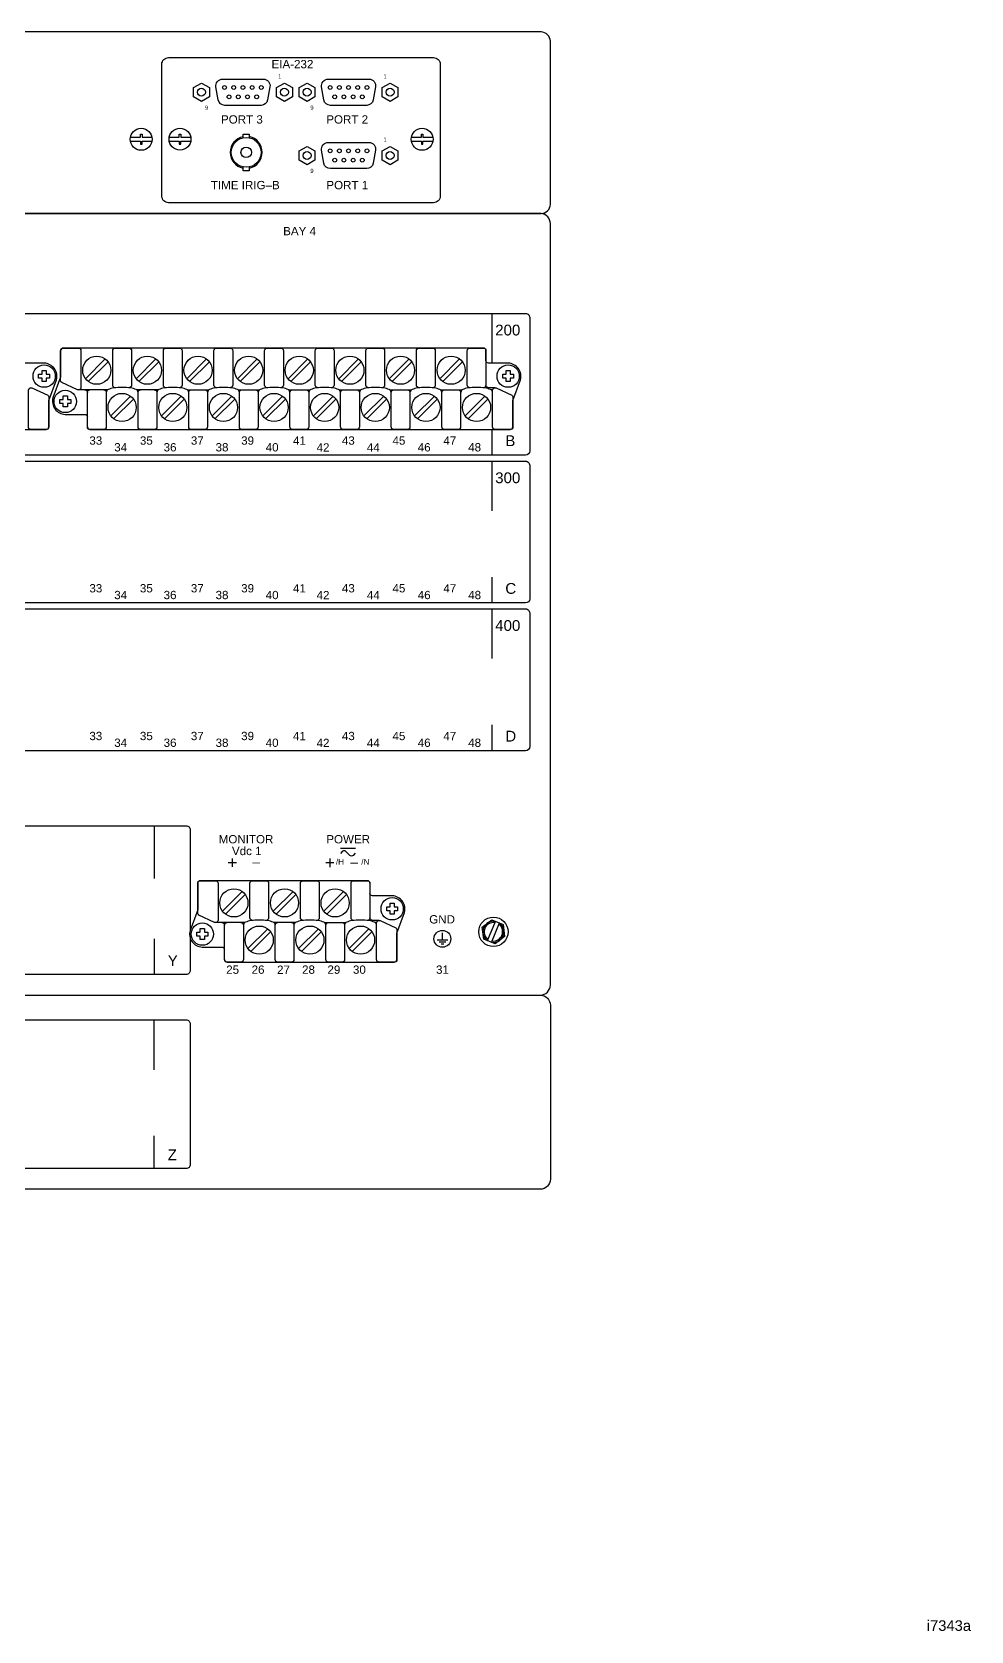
# Model space of a CAD drawing. Header units: inches. Extents: x 0.5 to 47.5, y 0.5 to 35.3.
# Drawn here: x 36.37 to 47.5, y 0.5 to 19.44 of the extents above; entities that cross this region are included whole.
import ezdxf
from ezdxf.enums import TextEntityAlignment as Align

# ---------------------------------------------------------------- set-up
doc = ezdxf.new("R2010")
doc.units = ezdxf.units.IN
doc.header["$MEASUREMENT"] = 0
doc.layers.add('7.0_____[DWG]', color=7, linetype='Continuous')
doc.styles.add('Arial', font='arial.ttf')

msp = doc.modelspace()

# ---------------------------------------------------------------- linework, layer by layer
at = {"layer": '7.0_____[DWG]'}
for points in [[(42.404, 19.441), (25.374, 19.441, 0.414214), (25.264, 19.331), (25.264, 17.401, 0.414214), (25.374, 17.291), (42.404, 17.291, 0.414214), (42.514, 17.401), (42.514, 19.331, 0.414214), (42.404, 19.441)], [(38.871, 18.2, 0.815611), (38.871, 17.829)], [(38.946, 17.829, 0.820361), (38.946, 18.201)], [(31.527, 14.762, 0.414213), (31.557, 14.732), (36.539, 14.732, 0.414214), (36.569, 14.762), (36.569, 15.075), (36.66, 15.32, 0.480048), (36.515, 15.518), (36.28, 15.518, -0.414214), (36.25, 15.548), (36.25, 15.666, 0.414212), (36.22, 15.696), (36.22, 15.696), (31.239, 15.696, 0.414215), (31.209, 15.666), (31.209, 15.353), (31.118, 15.108, 0.47859), (31.263, 14.91), (31.497, 14.91, -0.414214), (31.527, 14.88)], [(37.027, 14.762, 0.414213), (37.057, 14.732), (42.039, 14.732, 0.414214), (42.069, 14.762), (42.069, 15.075), (42.16, 15.32, 0.480048), (42.015, 15.518), (41.78, 15.518, -0.414214), (41.75, 15.548), (41.75, 15.666, 0.414212), (41.72, 15.696), (41.72, 15.696), (36.739, 15.696, 0.414215), (36.709, 15.666), (36.709, 15.353), (36.618, 15.108, 0.47859), (36.763, 14.91), (36.997, 14.91, -0.414214), (37.027, 14.88)], [(37.266, 15.201), (36.908, 15.201), (36.722, 15.29, -0.241986), (36.709, 15.31), (36.709, 15.666, -0.422157), (36.736, 15.696), (36.92, 15.696, -0.414214), (36.95, 15.666), (36.95, 15.229, -0.390527), (36.92, 15.201)], [(37.365, 15.227), (37.357, 15.227, -0.414214), (37.327, 15.257), (37.327, 15.666, -0.414214), (37.357, 15.696), (37.52, 15.696, -0.414214), (37.55, 15.666), (37.55, 15.257, -0.414214), (37.52, 15.227), (37.513, 15.227)], [(37.965, 15.227), (37.957, 15.227, -0.414214), (37.927, 15.257), (37.927, 15.666, -0.414214), (37.957, 15.696), (38.12, 15.696, -0.414214), (38.15, 15.666), (38.15, 15.257, -0.414214), (38.12, 15.227), (38.113, 15.227)], [(38.565, 15.227), (38.557, 15.227, -0.414214), (38.527, 15.257), (38.527, 15.666, -0.414214), (38.557, 15.696), (38.72, 15.696, -0.414214), (38.75, 15.666), (38.75, 15.257, -0.414214), (38.72, 15.227), (38.714, 15.227)], [(39.165, 15.227), (39.157, 15.227, -0.414214), (39.127, 15.257), (39.127, 15.666, -0.414214), (39.157, 15.696), (39.32, 15.696, -0.414214), (39.35, 15.666), (39.35, 15.257, -0.414214), (39.32, 15.227), (39.314, 15.227)], [(39.765, 15.227), (39.757, 15.227, -0.414214), (39.727, 15.257), (39.727, 15.666, -0.414214), (39.757, 15.696), (39.92, 15.696, -0.414214), (39.95, 15.666), (39.95, 15.257, -0.414214), (39.92, 15.227), (39.914, 15.227)], [(40.365, 15.227), (40.357, 15.227, -0.414214), (40.327, 15.257), (40.327, 15.666, -0.414214), (40.357, 15.696), (40.52, 15.696, -0.414214), (40.55, 15.666), (40.55, 15.257, -0.414214), (40.52, 15.227), (40.514, 15.227)], [(40.965, 15.227), (40.957, 15.227, -0.414214), (40.927, 15.257), (40.927, 15.666, -0.414214), (40.957, 15.696), (41.12, 15.696, -0.414214), (41.15, 15.666), (41.15, 15.257, -0.414214), (41.12, 15.227), (41.114, 15.227)], [(41.565, 15.227), (41.558, 15.227, -0.414214), (41.528, 15.257), (41.528, 15.666, -0.414214), (41.558, 15.696), (41.72, 15.696, -0.414214), (41.75, 15.666), (41.75, 15.257, -0.414214), (41.72, 15.227), (41.714, 15.227)], [(36.997, 15.201, -0.414214), (37.027, 15.171)], [(37.22, 15.201, -0.414214), (37.25, 15.171), (37.25, 14.762, -0.414214), (37.22, 14.732), (37.057, 14.732, -0.414214), (37.027, 14.762), (37.027, 15.171, -0.414214), (37.057, 15.201)], [(37.628, 15.171, 0.191033), (37.619, 15.195, 0.081668), (37.603, 15.205, 0.0591), (37.54, 15.224, 0.034646), (37.438, 15.231, 0.03436), (37.338, 15.224, 0.0591), (37.274, 15.205, 0.081668), (37.258, 15.195, 0.191033), (37.25, 15.171)], [(37.82, 15.201, -0.414214), (37.85, 15.171), (37.85, 14.762, -0.414214), (37.82, 14.732), (37.658, 14.732, -0.414214), (37.628, 14.762), (37.628, 15.171, -0.414214), (37.658, 15.201)], [(38.228, 15.171, 0.191033), (38.22, 15.195, 0.081668), (38.204, 15.205, 0.0591), (38.141, 15.224, 0.034646), (38.039, 15.231, 0.03436), (37.938, 15.224, 0.0591), (37.875, 15.205, 0.081668), (37.859, 15.195, 0.191033), (37.85, 15.171)], [(38.42, 15.201, -0.414214), (38.45, 15.171), (38.45, 14.762, -0.414214), (38.42, 14.732), (38.258, 14.732, -0.414214), (38.228, 14.762), (38.228, 15.171, -0.414214), (38.258, 15.201)], [(38.828, 15.171, 0.191033), (38.82, 15.195, 0.081668), (38.804, 15.205, 0.0591), (38.741, 15.224, 0.034646), (38.639, 15.231, 0.03436), (38.538, 15.224, 0.0591), (38.475, 15.205, 0.081668), (38.459, 15.195, 0.191033), (38.45, 15.171)], [(39.02, 15.201, -0.414214), (39.05, 15.171), (39.05, 14.762, -0.414214), (39.02, 14.732), (38.858, 14.732, -0.414214), (38.828, 14.762), (38.828, 15.171, -0.414214), (38.858, 15.201)], [(39.428, 15.171, 0.191033), (39.42, 15.195, 0.081668), (39.404, 15.205, 0.0591), (39.341, 15.224, 0.034646), (39.239, 15.231, 0.03436), (39.138, 15.224, 0.0591), (39.075, 15.205, 0.081668), (39.059, 15.195, 0.191033), (39.05, 15.171)], [(39.62, 15.201, -0.414214), (39.65, 15.171), (39.65, 14.762, -0.414214), (39.62, 14.732), (39.458, 14.732, -0.414214), (39.428, 14.762), (39.428, 15.171, -0.414214), (39.458, 15.201)], [(40.028, 15.171, 0.191033), (40.02, 15.195, 0.081668), (40.004, 15.205, 0.0591), (39.941, 15.224, 0.034646), (39.839, 15.231, 0.03436), (39.738, 15.224, 0.0591), (39.675, 15.205, 0.081668), (39.659, 15.195, 0.191033), (39.65, 15.171)], [(40.22, 15.201, -0.414214), (40.25, 15.171), (40.25, 14.762, -0.414214), (40.22, 14.732), (40.058, 14.732, -0.414214), (40.028, 14.762), (40.028, 15.171, -0.414214), (40.058, 15.201)], [(40.628, 15.171, 0.191033), (40.62, 15.195, 0.081668), (40.604, 15.205, 0.0591), (40.541, 15.224, 0.034646), (40.439, 15.231, 0.03436), (40.338, 15.224, 0.0591), (40.275, 15.205, 0.081668), (40.259, 15.195, 0.191033), (40.25, 15.171)], [(40.82, 15.201, -0.414214), (40.85, 15.171), (40.85, 14.762, -0.414214), (40.82, 14.732), (40.658, 14.732, -0.414214), (40.628, 14.762), (40.628, 15.171, -0.414214), (40.658, 15.201)], [(41.228, 15.171, 0.191033), (41.22, 15.195, 0.081668), (41.204, 15.205, 0.0591), (41.141, 15.224, 0.034646), (41.039, 15.231, 0.03436), (40.938, 15.224, 0.0591), (40.875, 15.205, 0.081668), (40.859, 15.195, 0.191033), (40.85, 15.171)], [(41.42, 15.201, -0.414214), (41.45, 15.171), (41.45, 14.762, -0.414214), (41.42, 14.732), (41.258, 14.732, -0.414214), (41.228, 14.762), (41.228, 15.171, -0.414214), (41.258, 15.201)], [(41.828, 15.179, 0.127742), (41.82, 15.195, 0.081668), (41.804, 15.205, 0.0591), (41.741, 15.224, 0.034646), (41.639, 15.231, 0.03436), (41.538, 15.224, 0.0591), (41.475, 15.205, 0.081668), (41.459, 15.195, 0.191033), (41.451, 15.171)], [(41.858, 15.227), (41.78, 15.227, -0.414214), (41.75, 15.257)], [(38.246, 8.708), (38.246, 8.326, -0.414214), (38.196, 8.276), (25.554, 8.276, -0.414214), (25.504, 8.326), (25.504, 9.988, -0.414214), (25.554, 10.038), (38.196, 10.038, -0.414214), (38.246, 9.988), (38.246, 8.805)], [(40.202, 9.711), (40.176, 9.685, -0.404962), (40.138, 9.686), (40.09, 9.734), (40.09, 9.734, 0.404962), (40.052, 9.735), (40.026, 9.709)], [(40.375, 9.356, 0.414212), (40.345, 9.386), (38.364, 9.386, 0.414215), (38.334, 9.356), (38.334, 9.043), (38.243, 8.798, 0.47859), (38.388, 8.6), (38.622, 8.6, -0.414214), (38.652, 8.57)], [(38.891, 8.891), (38.533, 8.891), (38.347, 8.98, -0.241986), (38.334, 9), (38.334, 9.356, -0.422157), (38.361, 9.386), (38.545, 9.386, -0.414214), (38.575, 9.356), (38.575, 8.919, -0.390527), (38.545, 8.891)], [(38.99, 8.917), (38.982, 8.917, -0.414214), (38.952, 8.947), (38.952, 9.356, -0.414214), (38.982, 9.386), (39.145, 9.386, -0.414214), (39.175, 9.356), (39.175, 8.947, -0.414214), (39.145, 8.917), (39.138, 8.917)], [(39.59, 8.917), (39.582, 8.917, -0.414214), (39.552, 8.947), (39.552, 9.356, -0.414214), (39.582, 9.386), (39.745, 9.386, -0.414214), (39.775, 9.356), (39.775, 8.947, -0.414214), (39.745, 8.917), (39.739, 8.917)], [(40.19, 8.917), (40.182, 8.917, -0.414214), (40.152, 8.947), (40.152, 9.356, -0.414214), (40.182, 9.386), (40.345, 9.386, -0.414214), (40.375, 9.356), (40.375, 8.947, -0.414214), (40.345, 8.917), (40.339, 8.917)], [(38.652, 8.452, 0.414213), (38.682, 8.422), (40.664, 8.422, 0.414214), (40.694, 8.452), (40.694, 8.765), (40.785, 9.01, 0.480048), (40.64, 9.208), (40.405, 9.208, -0.414214), (40.375, 9.238)], [(39.253, 8.861, 0.191033), (39.244, 8.885, 0.081668), (39.228, 8.895, 0.0591), (39.165, 8.914, 0.034646), (39.063, 8.921, 0.03436), (38.963, 8.914, 0.0591), (38.899, 8.895, 0.081668), (38.883, 8.885, 0.191033), (38.875, 8.861)], [(39.853, 8.861, 0.191033), (39.845, 8.885, 0.081668), (39.829, 8.895, 0.0591), (39.766, 8.914, 0.034646), (39.664, 8.921, 0.03436), (39.563, 8.914, 0.0591), (39.5, 8.895, 0.081668), (39.484, 8.885, 0.191033), (39.475, 8.861)], [(40.453, 8.869, 0.127742), (40.445, 8.885, 0.081668), (40.429, 8.895, 0.0591), (40.366, 8.914, 0.034646), (40.264, 8.921, 0.03436), (40.163, 8.914, 0.0591), (40.1, 8.895, 0.081668), (40.084, 8.885, 0.191033), (40.075, 8.861)], [(40.483, 8.917), (40.405, 8.917, -0.414214), (40.375, 8.947)], [(41.861, 8.904, 0.802175), (41.767, 8.678, 0.802175)], [(38.622, 8.891, -0.414214), (38.652, 8.861)], [(38.845, 8.891, -0.414214), (38.875, 8.861), (38.875, 8.452, -0.414214), (38.845, 8.422), (38.682, 8.422, -0.414214), (38.652, 8.452), (38.652, 8.861, -0.414214), (38.682, 8.891)], [(39.445, 8.891, -0.414214), (39.475, 8.861), (39.475, 8.452, -0.414214), (39.445, 8.422), (39.283, 8.422, -0.414214), (39.253, 8.452), (39.253, 8.861, -0.414214), (39.283, 8.891)], [(40.045, 8.891, -0.414214), (40.075, 8.861), (40.075, 8.452, -0.414214), (40.045, 8.422), (39.883, 8.422, -0.414214), (39.853, 8.452), (39.853, 8.861, -0.414214), (39.883, 8.891)], [(41.855, 8.89, 0.779376), (41.773, 8.693)], [(41.817, 8.658, 0.802179), (41.911, 8.884)], [(41.823, 8.673, 0.776676), (41.905, 8.869)], [(42.395, 8.031, -0.411119), (42.514, 7.911), (42.514, 5.851, -0.414214), (42.394, 5.731), (25.384, 5.731, -0.414215), (25.264, 5.851), (25.264, 7.911, -0.411119), (25.383, 8.031, -18128900.228227)]]:
    msp.add_lwpolyline(points, format="xyb", dxfattribs=at)
for points in [[(37.989, 19.138), (41.129, 19.138, -0.414214), (41.209, 19.058), (41.209, 17.498, -0.414214), (41.129, 17.418), (37.989, 17.418, -0.414214), (37.909, 17.498), (37.909, 19.058, -0.414214)], [(38.628, 18.883), (39.112, 18.883, -0.46318), (39.19, 18.79), (39.162, 18.637, -0.363045), (39.085, 18.572), (38.655, 18.572, -0.360245), (38.577, 18.637), (38.55, 18.79, -0.463312)], [(39.88, 18.883), (40.364, 18.883, -0.46318), (40.442, 18.79), (40.414, 18.637, -0.363045), (40.337, 18.572), (39.907, 18.572, -0.360245), (39.829, 18.637), (39.802, 18.79, -0.463312)], [(39.88, 18.133), (40.364, 18.133, -0.46318), (40.442, 18.04), (40.414, 17.887, -0.363045), (40.337, 17.822), (39.907, 17.822, -0.360245), (39.829, 17.887), (39.802, 18.04, -0.463312)], [(42.514, 8.151), (42.514, 17.171, 0.387512), (42.404, 17.291), (25.374, 17.291, 0.388233), (25.264, 17.171), (25.264, 8.151, 0.411196), (25.383, 8.031), (42.395, 8.031, 0.411196)], [(25.559, 16.107), (42.219, 16.107, -0.468367), (42.269, 16.047), (42.269, 14.477, -0.414132), (42.219, 14.427), (25.559, 14.427, -0.414214), (25.509, 14.477), (25.509, 16.057, -0.414287)], [(36.542, 14.732), (36.358, 14.732, -0.414214), (36.328, 14.762), (36.328, 15.199, -0.390527), (36.358, 15.227), (36.37, 15.227), (36.556, 15.138, -0.241514), (36.569, 15.118), (36.569, 14.762, -0.422157)], [(42.042, 14.732), (41.858, 14.732, -0.414214), (41.828, 14.762), (41.828, 15.199, -0.390527), (41.858, 15.227), (41.87, 15.227), (42.056, 15.138, -0.241514), (42.069, 15.118), (42.069, 14.762, -0.422157)], [(25.559, 14.357), (42.219, 14.357, -0.468367), (42.269, 14.297), (42.269, 12.727, -0.414132), (42.219, 12.677), (25.559, 12.677, -0.414214), (25.509, 12.727), (25.509, 14.307, -0.414287)], [(25.559, 12.607), (42.219, 12.607, -0.468367), (42.269, 12.547), (42.269, 10.977, -0.414132), (42.219, 10.927), (25.559, 10.927, -0.414214), (25.509, 10.977), (25.509, 12.557, -0.414287)], [(40.667, 8.422), (40.483, 8.422, -0.414214), (40.453, 8.452), (40.453, 8.889, -0.390527), (40.483, 8.917), (40.495, 8.917), (40.681, 8.828, -0.241514), (40.694, 8.808), (40.694, 8.452, -0.422157)], [(25.554, 7.738), (38.196, 7.738, -0.414214), (38.246, 7.688), (38.246, 6.026, -0.414214), (38.196, 5.976), (25.554, 5.976, -0.414214), (25.504, 6.026), (25.504, 7.688, -0.414214)]]:
    msp.add_lwpolyline(points, format="xyb", close=True, dxfattribs=at)
for points in [[(38.378, 18.836), (38.472, 18.782), (38.472, 18.673), (38.378, 18.619), (38.284, 18.673), (38.284, 18.782)], [(39.362, 18.836), (39.456, 18.782), (39.456, 18.673), (39.362, 18.619), (39.268, 18.673), (39.268, 18.782)], [(39.63, 18.836), (39.724, 18.782), (39.724, 18.673), (39.63, 18.619), (39.536, 18.673), (39.536, 18.782)], [(40.614, 18.836), (40.708, 18.782), (40.708, 18.673), (40.614, 18.619), (40.52, 18.673), (40.52, 18.782)], [(39.63, 18.086), (39.724, 18.032), (39.724, 17.923), (39.63, 17.869), (39.536, 17.923), (39.536, 18.032)], [(40.614, 18.086), (40.708, 18.032), (40.708, 17.923), (40.614, 17.869), (40.52, 17.923), (40.52, 18.032)], [(36.489, 15.389), (36.489, 15.429), (36.539, 15.429), (36.539, 15.389), (36.579, 15.389), (36.579, 15.339), (36.539, 15.339), (36.539, 15.299), (36.489, 15.299), (36.489, 15.339), (36.449, 15.339), (36.449, 15.389)], [(41.989, 15.389), (41.989, 15.429), (42.039, 15.429), (42.039, 15.389), (42.079, 15.389), (42.079, 15.339), (42.039, 15.339), (42.039, 15.299), (41.989, 15.299), (41.989, 15.339), (41.949, 15.339), (41.949, 15.389)], [(36.739, 15.089), (36.739, 15.129), (36.789, 15.129), (36.789, 15.089), (36.829, 15.089), (36.829, 15.039), (36.789, 15.039), (36.789, 14.999), (36.739, 14.999), (36.739, 15.039), (36.699, 15.039), (36.699, 15.089)], [(40.614, 9.079), (40.614, 9.119), (40.664, 9.119), (40.664, 9.079), (40.704, 9.079), (40.704, 9.029), (40.664, 9.029), (40.664, 8.989), (40.614, 8.989), (40.614, 9.029), (40.574, 9.029), (40.574, 9.079)], [(41.706, 8.836), (41.82, 8.924), (41.953, 8.869), (41.972, 8.726), (41.858, 8.638), (41.724, 8.693)], [(38.364, 8.779), (38.364, 8.819), (38.414, 8.819), (38.414, 8.779), (38.454, 8.779), (38.454, 8.729), (38.414, 8.729), (38.414, 8.689), (38.364, 8.689), (38.364, 8.729), (38.324, 8.729), (38.324, 8.779)]]:
    msp.add_lwpolyline(points, close=True, dxfattribs=at)
for points in [[(37.536, 18.193), (37.655, 18.193), (37.655, 18.229), (37.674, 18.229), (37.674, 18.193), (37.792, 18.193)], [(37.996, 18.193), (38.115, 18.193), (38.115, 18.23), (38.134, 18.23), (38.134, 18.193), (38.252, 18.193)], [(38.871, 18.187), (38.871, 18.232), (38.946, 18.232), (38.946, 18.188)], [(40.866, 18.193), (40.985, 18.193), (40.985, 18.229), (41.004, 18.229), (41.004, 18.193), (41.122, 18.193)], [(37.536, 18.148), (37.655, 18.148), (37.655, 18.112), (37.674, 18.112), (37.674, 18.148), (37.792, 18.148)], [(37.996, 18.149), (38.115, 18.149), (38.115, 18.112), (38.134, 18.112), (38.134, 18.149), (38.252, 18.149)], [(40.866, 18.148), (40.985, 18.148), (40.985, 18.112), (41.004, 18.112), (41.004, 18.148), (41.122, 18.148)], [(38.946, 17.842), (38.946, 17.797), (38.871, 17.797), (38.871, 17.842)], [(41.819, 16.107), (41.819, 15.518)], [(37.238, 15.568), (37.004, 15.334)], [(37.271, 15.534), (37.037, 15.3)], [(37.839, 15.568), (37.605, 15.334)], [(37.872, 15.534), (37.638, 15.3)], [(38.439, 15.568), (38.205, 15.334)], [(38.472, 15.534), (38.238, 15.3)], [(39.039, 15.568), (38.805, 15.334)], [(39.072, 15.534), (38.838, 15.3)], [(39.639, 15.568), (39.405, 15.334)], [(39.672, 15.534), (39.438, 15.3)], [(40.239, 15.568), (40.005, 15.334)], [(40.272, 15.534), (40.038, 15.3)], [(40.839, 15.568), (40.605, 15.334)], [(40.872, 15.534), (40.638, 15.3)], [(41.439, 15.568), (41.205, 15.334)], [(41.472, 15.534), (41.238, 15.3)], [(37.867, 15.201), (37.611, 15.201)], [(38.212, 15.201), (38.467, 15.201)], [(38.812, 15.201), (39.067, 15.201)], [(39.412, 15.201), (39.667, 15.201)], [(40.012, 15.201), (40.267, 15.201)], [(40.612, 15.201), (40.867, 15.201)], [(41.212, 15.201), (41.467, 15.201)], [(41.828, 15.201), (41.811, 15.201)], [(37.539, 15.127), (37.304, 14.893)], [(37.572, 15.093), (37.338, 14.859)], [(38.139, 15.127), (37.905, 14.893)], [(38.173, 15.093), (37.939, 14.859)], [(38.739, 15.127), (38.505, 14.893)], [(38.773, 15.093), (38.539, 14.859)], [(39.339, 15.127), (39.105, 14.893)], [(39.373, 15.093), (39.139, 14.859)], [(39.939, 15.127), (39.705, 14.893)], [(39.973, 15.093), (39.739, 14.859)], [(40.539, 15.127), (40.305, 14.893)], [(40.573, 15.093), (40.339, 14.859)], [(41.139, 15.127), (40.905, 14.893)], [(41.173, 15.093), (40.939, 14.859)], [(41.739, 15.127), (41.505, 14.893)], [(41.773, 15.093), (41.539, 14.859)], [(41.819, 14.732), (41.819, 14.427)], [(41.819, 14.357), (41.819, 13.768)], [(41.819, 12.982), (41.819, 12.677)], [(41.819, 12.607), (41.819, 12.018)], [(41.819, 11.232), (41.819, 10.927)], [(37.818, 10.038), (37.818, 9.413)], [(40.026, 9.771), (40.203, 9.771)], [(38.863, 9.258), (38.629, 9.024)], [(38.896, 9.224), (38.662, 8.99)], [(39.464, 9.258), (39.23, 9.024)], [(39.497, 9.224), (39.263, 8.99)], [(40.064, 9.258), (39.83, 9.024)], [(40.097, 9.224), (39.863, 8.99)], [(41.862, 8.907), (41.766, 8.676)], [(39.164, 8.817), (38.929, 8.583)], [(39.197, 8.783), (38.963, 8.549)], [(39.492, 8.891), (39.236, 8.891)], [(39.764, 8.817), (39.53, 8.583)], [(39.798, 8.783), (39.564, 8.549)], [(39.837, 8.891), (40.092, 8.891)], [(40.364, 8.817), (40.13, 8.583)], [(40.398, 8.783), (40.164, 8.549)], [(40.453, 8.891), (40.436, 8.891)], [(41.234, 8.688), (41.234, 8.768)], [(41.816, 8.655), (41.912, 8.886)], [(37.818, 8.699), (37.818, 8.276)], [(41.173, 8.688), (41.297, 8.688)], [(41.196, 8.663), (41.275, 8.663)], [(41.221, 8.638), (41.25, 8.638)], [(37.816, 7.738), (37.816, 7.146)], [(37.816, 6.366), (37.816, 5.976)]]:
    msp.add_lwpolyline(points, dxfattribs=at)
for centre, radius in [((38.378, 18.728), 0.047), ((38.652, 18.783), 0.0225), ((38.761, 18.783), 0.0225), ((38.87, 18.783), 0.0225), ((38.979, 18.783), 0.0225), ((39.088, 18.783), 0.0225), ((39.362, 18.728), 0.047), ((39.63, 18.728), 0.047), ((39.904, 18.783), 0.0225), ((40.013, 18.783), 0.0225), ((40.122, 18.783), 0.0225), ((40.231, 18.783), 0.0225), ((40.34, 18.783), 0.0225), ((40.614, 18.728), 0.047), ((38.706, 18.672), 0.0225), ((38.815, 18.672), 0.0225), ((38.924, 18.672), 0.0225), ((39.033, 18.672), 0.0225), ((39.958, 18.672), 0.0225), ((40.067, 18.672), 0.0225), ((40.176, 18.672), 0.0225), ((40.285, 18.672), 0.0225), ((37.664, 18.17), 0.13), ((38.124, 18.171), 0.13), ((38.909, 18.015), 0.177), ((40.994, 18.17), 0.13), ((38.909, 18.015), 0.0625), ((39.63, 17.978), 0.047), ((39.904, 18.033), 0.0225), ((40.013, 18.033), 0.0225), ((40.122, 18.033), 0.0225), ((40.231, 18.033), 0.0225), ((40.34, 18.033), 0.0225), ((40.614, 17.978), 0.047), ((39.958, 17.922), 0.0225), ((40.067, 17.922), 0.0225), ((40.176, 17.922), 0.0225), ((40.285, 17.922), 0.0225), ((37.138, 15.434), 0.167), ((37.738, 15.434), 0.167), ((38.338, 15.434), 0.167), ((38.938, 15.434), 0.167), ((39.538, 15.434), 0.167), ((40.138, 15.434), 0.167), ((40.738, 15.434), 0.167), ((41.338, 15.434), 0.167), ((36.514, 15.364), 0.132), ((42.014, 15.364), 0.132), ((36.764, 15.064), 0.132), ((37.438, 14.993), 0.167), ((38.039, 14.993), 0.167), ((38.639, 14.993), 0.167), ((39.239, 14.993), 0.167), ((39.839, 14.993), 0.167), ((40.439, 14.993), 0.167), ((41.039, 14.993), 0.167), ((41.639, 14.993), 0.167), ((38.763, 9.124), 0.167), ((39.363, 9.124), 0.167), ((39.963, 9.124), 0.167), ((40.639, 9.054), 0.132), ((41.839, 8.781), 0.174), ((38.389, 8.754), 0.132), ((39.063, 8.683), 0.167), ((39.664, 8.683), 0.167), ((40.264, 8.683), 0.167), ((41.234, 8.698), 0.1)]:
    msp.add_circle(centre, radius, dxfattribs=at)

# ---------------------------------------------------------------- texts
at = {"layer": '7.0_____[DWG]', "style": 'Arial'}
for s, height, p in [('EIA-232', 0.0983, (39.209, 19.011)), ('1', 0.0492, (39.287, 18.89)), ('1', 0.0492, (40.536, 18.89)), ('9', 0.0492, (38.42, 18.52)), ('9', 0.0492, (39.669, 18.52)), ('PORT 3', 0.0983, (38.61, 18.356)), ('PORT 2', 0.0983, (39.858, 18.356)), ('1', 0.0492, (40.536, 18.142)), ('9', 0.0492, (39.669, 17.771)), ('TIME IRIG–B', 0.09833, (38.49, 17.578)), ('PORT 1', 0.0983, (39.859, 17.578)), ('BAY 4', 0.0983, (39.347, 17.033)), ('200', 0.1278, (41.86, 15.846)), ('33', 0.0983, (37.05, 14.552)), ('35', 0.0983, (37.649, 14.552)), ('37', 0.0983, (38.253, 14.552)), ('39', 0.0983, (38.849, 14.552)), ('41', 0.0983, (39.463, 14.551)), ('43', 0.0983, (40.043, 14.552)), ('45', 0.0983, (40.643, 14.552)), ('47', 0.0983, (41.246, 14.551)), ('B', 0.128, (41.98, 14.535)), ('34', 0.0983, (37.345, 14.472)), ('36', 0.0983, (37.93, 14.472)), ('38', 0.0983, (38.546, 14.472)), ('40', 0.0983, (39.14, 14.472)), ('42', 0.0983, (39.743, 14.47)), ('44', 0.0983, (40.339, 14.47)), ('46', 0.0983, (40.942, 14.472)), ('48', 0.0983, (41.54, 14.472)), ('300', 0.1278, (41.86, 14.096)), ('33', 0.0983, (37.05, 12.802)), ('35', 0.0983, (37.649, 12.802)), ('37', 0.0983, (38.253, 12.802)), ('39', 0.0983, (38.849, 12.802)), ('41', 0.0983, (39.463, 12.801)), ('43', 0.0983, (40.043, 12.802)), ('45', 0.0983, (40.643, 12.802)), ('47', 0.0983, (41.246, 12.801)), ('C', 0.128, (41.98, 12.785)), ('34', 0.0983, (37.345, 12.722)), ('36', 0.0983, (37.93, 12.722)), ('38', 0.0983, (38.546, 12.722)), ('40', 0.0983, (39.14, 12.722)), ('42', 0.0983, (39.743, 12.72)), ('44', 0.0983, (40.339, 12.72)), ('46', 0.0983, (40.942, 12.722)), ('48', 0.0983, (41.54, 12.722)), ('400', 0.1278, (41.86, 12.346)), ('33', 0.0983, (37.05, 11.052)), ('34', 0.0983, (37.345, 10.972)), ('35', 0.0983, (37.649, 11.052)), ('36', 0.0983, (37.93, 10.972)), ('37', 0.0983, (38.253, 11.052)), ('38', 0.0983, (38.546, 10.972)), ('39', 0.0983, (38.849, 11.052)), ('40', 0.0983, (39.14, 10.972)), ('41', 0.0983, (39.463, 11.051)), ('42', 0.0983, (39.743, 10.97)), ('43', 0.0983, (40.043, 11.052)), ('44', 0.0983, (40.339, 10.97)), ('45', 0.0983, (40.643, 11.052)), ('46', 0.0983, (40.942, 10.972)), ('47', 0.0983, (41.246, 11.051)), ('48', 0.0983, (41.54, 10.972)), ('D', 0.128, (41.98, 11.035)), ('MONITOR', 0.0983, (38.583, 9.829)), ('POWER', 0.0983, (39.858, 9.829)), ('Vdc 1', 0.0983, (38.74, 9.69)), ('+', 0.147, (38.685, 9.529)), ('–', 0.118, (38.982, 9.553)), ('+', 0.147, (39.841, 9.528)), ('/H', 0.0688, (39.972, 9.576)), ('–', 0.118, (40.142, 9.552)), ('/N', 0.0688, (40.273, 9.576)), ('GND', 0.0983, (41.078, 8.88)), ('Y', 0.128, (37.979, 8.376)), ('25', 0.0983, (38.672, 8.284)), ('26', 0.0983, (38.973, 8.284)), ('27', 0.0983, (39.275, 8.283)), ('28', 0.0983, (39.571, 8.284)), ('29', 0.0983, (39.872, 8.284)), ('30', 0.0983, (40.174, 8.284)), ('31', 0.0983, (41.159, 8.284)), ('Z', 0.128, (37.979, 6.076))]:
    msp.add_text(s, height=height, dxfattribs=at).set_placement(p)
msp.add_text('i7343a', height=0.125, dxfattribs=at).set_placement((47.5, 0.5), align=Align.RIGHT)

doc.saveas('drawing.dxf')
